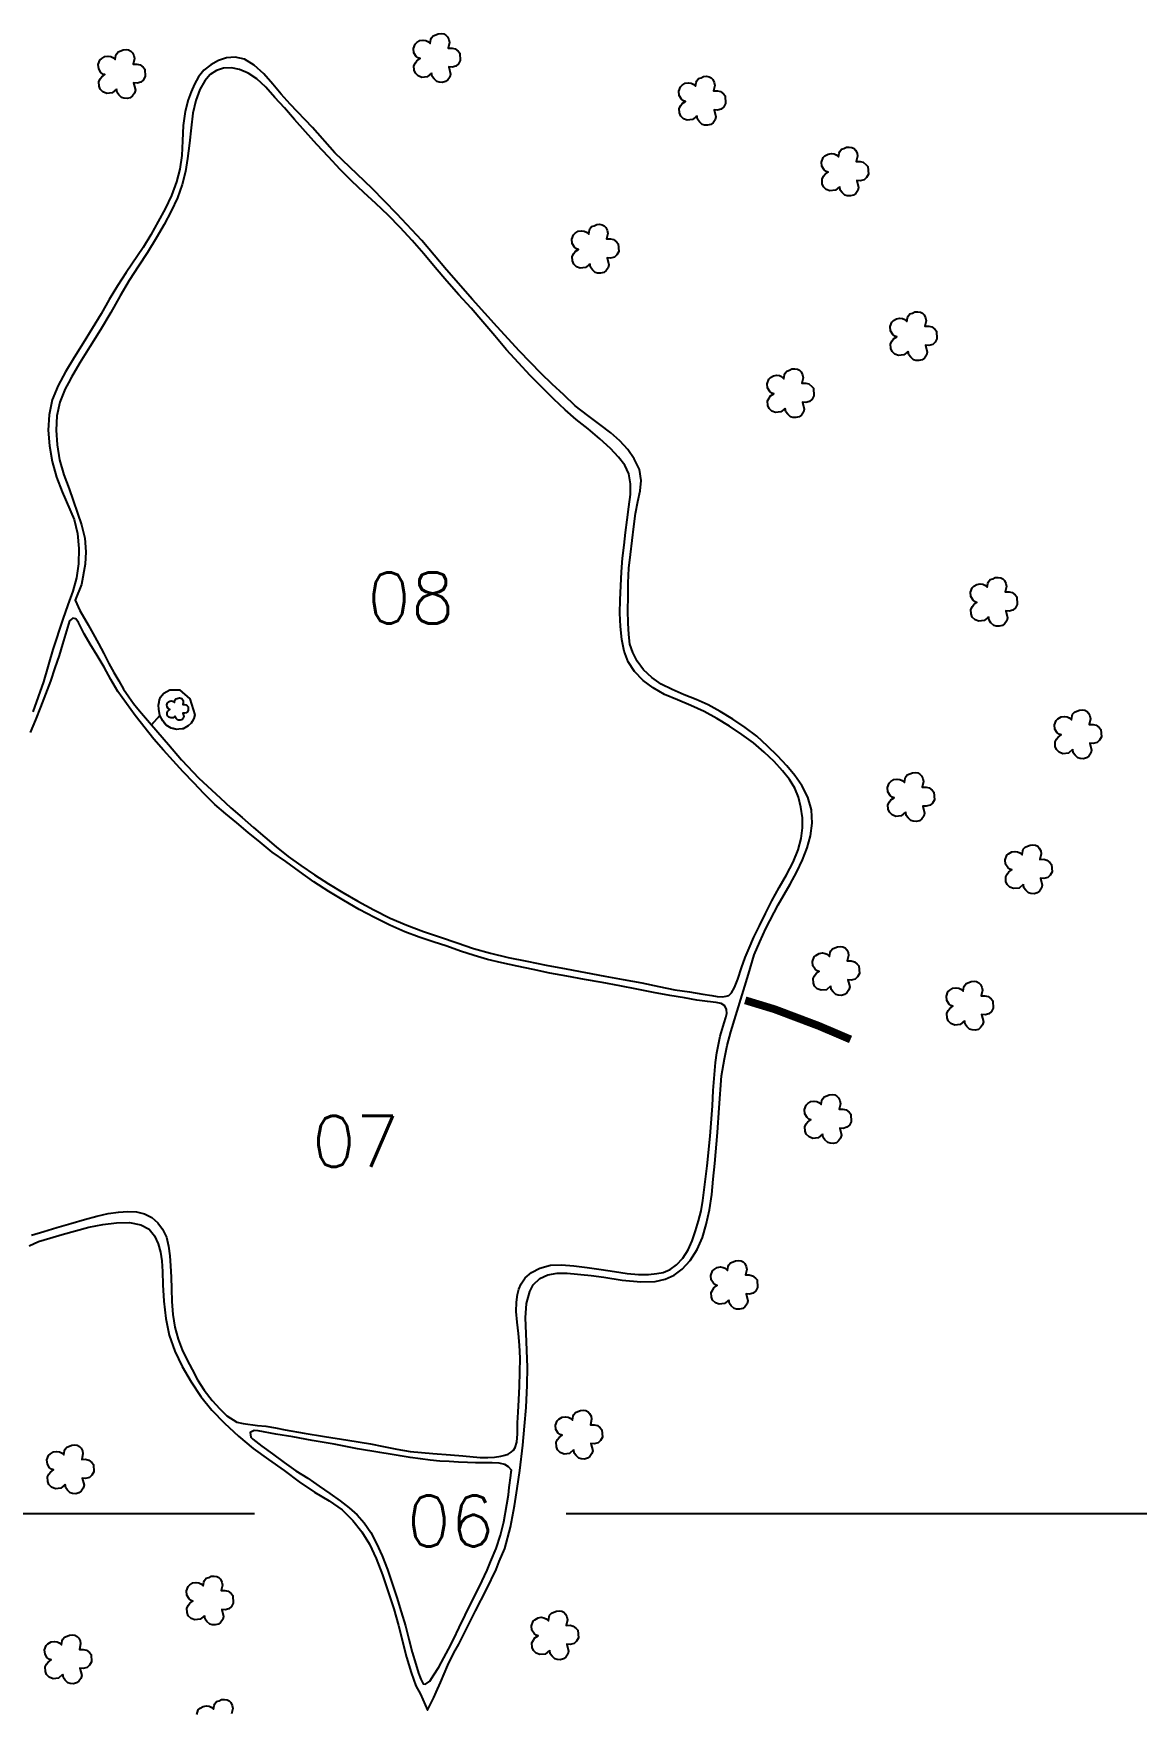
# Model space of a CAD drawing. Extents: x 726621 to 729771, y 7813734 to 7818189.
# Drawn here: x 728565 to 728988, y 7815525 to 7816166 of the extents above; entities that cross this region are included whole.
import ezdxf

# ---------------------------------------------------------------- set-up
doc = ezdxf.new("R2010")
doc.units = 0
doc.header["$MEASUREMENT"] = 0
doc.linetypes.add('CONTINUO', pattern=[0])
for name, color, linetype in [('01140001344', 1, 'Continuous'), ('01140001344006', 5, 'Continuous'), ('01140001344007', 5, 'Continuous'), ('01140001344008', 5, 'Continuous'), ('_SIMBOLO ARVORE', 118, 'Continuous'), ('ARVORES', 3, 'Continuous'), ('ESTRADA', 1, 'Continuous'), ('TEXTO_NUN_TAL', 7, 'Continuous')]:
    doc.layers.add(name, color=color, linetype=linetype)
doc.styles.add('Simplex', font='simplex.shx')

msp = doc.modelspace()

# ---------------------------------------------------------------- linework, layer by layer
at = {"color": 8}
for p, q in [((728406.54, 7815600), (728649.92, 7815600)), ((728769.32, 7815600), (729621.21, 7815600))]:
    msp.add_line(p, q, dxfattribs=at)
at = {"layer": '01140001344'}
msp.add_lwpolyline([(728563.73, 7815702.53), (728567.32, 7815704.12), (728571.63, 7815705.41), (728576.38, 7815706.78), (728581.41, 7815708.21), (728586.57, 7815709.62), (728591.84, 7815710.69), (728597.17, 7815711.33), (728602.12, 7815711.37), (728606.42, 7815710.58), (728609.58, 7815708.8), (728611.65, 7815706.34), (728613.1, 7815703.23), (728613.97, 7815700.1), (728614.53, 7815696.72), (728614.69, 7815692.66), (728614.86, 7815687.5), (728615.27, 7815681.3), (728616, 7815674.65), (728617.29, 7815668.28), (728617.29, 7815668.28), (728619.45, 7815662.23), (728622.29, 7815656.26), (728625.7, 7815650.47), (728629.42, 7815644.85), (728633.65, 7815639.63), (728638.45, 7815634.6), (728643.8, 7815629.63), (728649.47, 7815624.95), (728655.36, 7815620.67), (728661.29, 7815616.47), (728667.09, 7815612.21), (728672.89, 7815608.25), (728678.58, 7815604.92), (728683.59, 7815601.38), (728687.64, 7815597.36), (728691.07, 7815593.06), (728694.03, 7815588.24), (728696.59, 7815582.81), (728698.99, 7815576.56), (728701.16, 7815570.05), (728703.28, 7815563.6), (728705.07, 7815557.17), (728708.16, 7815545), (728710, 7815539.23), (728711.68, 7815534.12), (728713.49, 7815530.95), (728716.24, 7815524.78), (728718.63, 7815529.56), (728719.48, 7815531.62), (728721.23, 7815535.37), (728723.99, 7815541.95), (728726.32, 7815546.7), (728728.25, 7815550.01), (728734.53, 7815562.73), (728738.84, 7815571), (728742.54, 7815578.63), (728743.59, 7815581.73), (728745.83, 7815586.63), (728747.97, 7815594.87), (728749.53, 7815602.92), (728750.51, 7815609.6), (728751.51, 7815616.44), (728752.74, 7815626.19), (728753.4, 7815633.45), (728753.98, 7815640.65), (728754.42, 7815649.19), (728754.54, 7815656.01), (728753.97, 7815668.93), (728753.74, 7815674.97), (728754.1, 7815680.42), (728755.33, 7815685.02), (728756.63, 7815687.55), (728759.22, 7815689.95), (728762.25, 7815691.32), (728765.86, 7815691.99), (728769.74, 7815692.07), (728778.89, 7815691.19), (728783.77, 7815690.51), (728790.73, 7815689.31), (728797.9, 7815688.75), (728803.37, 7815688.82), (728807.21, 7815689.68), (728810.66, 7815691.23), (728813.67, 7815693.59), (728816.71, 7815696.85), (728819.5, 7815701.07), (728821.52, 7815705.63), (728822.93, 7815710.7), (728824.19, 7815716.24), (728825.05, 7815722.09), (728825.62, 7815727.99), (728826.18, 7815734.04), (728827.24, 7815745.88), (728827.81, 7815755.26), (728828.77, 7815767.57), (728829.96, 7815774.05), (728830.96, 7815779.1), (728832.37, 7815784.38), (728839.13, 7815806.42), (728841.33, 7815813.91), (728843.44, 7815818.86), (728845.8, 7815823.9), (728850.44, 7815832.94), (728855.01, 7815840.87), (728857.55, 7815845.58), (728859.75, 7815850.21), (728861.6, 7815854.76), (728862.9, 7815859.39), (728863.52, 7815864.29), (728863.26, 7815869.35), (728861.8, 7815874.26), (728859.51, 7815878.61), (728856.87, 7815882.52), (728853.74, 7815886.24), (728850.19, 7815890.02), (728846.34, 7815893.75), (728842.25, 7815897.51), (728837.85, 7815900.91), (728833.1, 7815903.99), (728828.28, 7815906.94), (728823.7, 7815909.57), (728819.13, 7815911.61), (728814.51, 7815913.39), (728809.91, 7815915.37), (728805.66, 7815917.48), (728802.04, 7815919.99), (728798.95, 7815922.97), (728796.53, 7815926.29), (728794.76, 7815929.55), (728793.73, 7815932.74), (728793.24, 7815936.4), (728793, 7815940.75), (728792.94, 7815945.7), (728793.03, 7815951.03), (728792.97, 7815956.2), (728793.27, 7815961.78), (728793.95, 7815967.09), (728794.62, 7815972.45), (728795.18, 7815977.81), (728795.86, 7815982.79), (728796.67, 7815987.35), (728797.57, 7815991.39), (728798.02, 7815995.36), (728797.31, 7815999.59), (728795.37, 7816003.68), (728792.85, 7816007.21), (728789.9, 7816010.52), (728786.36, 7816013.67), (728782.21, 7816016.83), (728777.57, 7816020.29), (728772.8, 7816024.03), (728768.34, 7816028.16), (728763.93, 7816032.3), (728759.69, 7816036.39), (728751.39, 7816044.92), (728742.91, 7816054.25), (728733.43, 7816064.69), (728723.53, 7816076.02), (728713.99, 7816087.19), (728704.47, 7816097.46), (728695.03, 7816107.18), (728680.77, 7816120.76), (728672.19, 7816130.52), (728663.57, 7816139.39), (728660.18, 7816143.25), (728656.99, 7816147.09), (728653.51, 7816151), (728649.84, 7816154.32), (728646.2, 7816156.62), (728642.58, 7816157.46), (728639.24, 7816157.21), (728636.18, 7816156.09), (728633.23, 7816154.44), (728630.61, 7816152.42), (728628.51, 7816149.92), (728627, 7816147.09), (728625.75, 7816144.2), (728624.6, 7816141.07), (728623.44, 7816136.64), (728622.69, 7816131.27), (728622.45, 7816125.43), (728622.2, 7816119.72), (728621.34, 7816114.57), (728620.09, 7816109.64), (728618.25, 7816104.45), (728615.79, 7816099.37), (728613.02, 7816094.46), (728610.25, 7816089.42), (728607.33, 7816084.58), (728600.85, 7816074.95), (728597.53, 7816069.91), (728594.33, 7816064.62), (728591.21, 7816059.13), (728587.78, 7816053.6), (728584.32, 7816047.98), (728580.91, 7816042.44), (728577.66, 7816037.04), (728574.77, 7816031.69), (728572.56, 7816026.21), (728571.37, 7816020.52), (728571.02, 7816014.61), (728571.46, 7816008.64), (728572.49, 7816002.65), (728574.19, 7815996.68), (728576.31, 7815991.04), (728580.92, 7815980.47), (728582.21, 7815975.09), (728582.75, 7815969.37), (728582.58, 7815963.56), (728581.78, 7815958.1), (728580.35, 7815953.07), (728578.54, 7815947.85), (728576.61, 7815942.37), (728572.77, 7815930.69), (728569.2, 7815918.36), (728565.09, 7815906.91)], dxfattribs=at)
at = {"layer": '01140001344006'}
msp.add_lwpolyline([(728733.02, 7815566.06), (728736.07, 7815572.04), (728739.03, 7815578.31), (728740.38, 7815581.48), (728742.43, 7815586.64), (728744.15, 7815591.77), (728745.47, 7815596.83), (728746.58, 7815603.51), (728747.2, 7815607.2), (728747.42, 7815609.97), (728748.15, 7815614.63), (728748.28, 7815615.97), (728748.34, 7815616.63), (728747.21, 7815617.92), (728745.86, 7815618.8), (728743.7, 7815619.36), (728740.91, 7815619.37), (728737.79, 7815619.37), (728734.54, 7815619.47), (728731.49, 7815619.59), (728728.11, 7815619.72), (728724.49, 7815619.92), (728720.93, 7815620.11), (728717.28, 7815620.46), (728713.48, 7815620.93), (728709.62, 7815621.52), (728705.72, 7815622.16), (728701.9, 7815622.8), (728697.92, 7815623.39), (728689.34, 7815624.83), (728680.46, 7815626.51), (728672.03, 7815627.99), (728664.59, 7815629.32), (728658.08, 7815630.42), (728651.38, 7815631.71), (728649.87, 7815631.8), (728648.34, 7815631.03), (728648.53, 7815629.28), (728649.39, 7815628.54), (728652.74, 7815625.86), (728656.92, 7815622.84), (728661.35, 7815619.56), (728665.83, 7815616.38), (728670.34, 7815613.5), (728674.69, 7815610.48), (728678.86, 7815607.65), (728682.78, 7815604.93), (728686.22, 7815602.23), (728689.23, 7815599.53), (728691.99, 7815596.49), (728694.49, 7815592.83), (728696.73, 7815588.52), (728698.87, 7815583.78), (728700.85, 7815578.62), (728702.71, 7815573.22), (728704.44, 7815567.83), (728706.13, 7815562.44), (728707.75, 7815557.05), (728709.05, 7815551.95), (728710.38, 7815546.96), (728711.73, 7815542.39), (728712.79, 7815538.9), (728713.61, 7815536.58), (728714.5, 7815534.87), (728715.43, 7815534.67), (728717.05, 7815535.9), (728718.65, 7815538.24), (728720.5, 7815541.24), (728722.51, 7815544.76), (728724.24, 7815548.11), (728726.16, 7815551.87), (728728.32, 7815556.41), (728730.62, 7815561.13)], close=True, dxfattribs=at)
at = {"layer": '01140001344007'}
msp.add_lwpolyline([(728564.55, 7815706.62), (728569.31, 7815707.96), (728574.33, 7815709.48), (728579.61, 7815711.07), (728584.86, 7815712.56), (728589.59, 7815713.83), (728593.95, 7815714.81), (728597.91, 7815715.42), (728601.52, 7815715.65), (728604.77, 7815715.47), (728607.79, 7815714.77), (728610.63, 7815713.34), (728612.94, 7815711.31), (728614.79, 7815708.84), (728616.22, 7815705.77), (728617.04, 7815702.32), (728617.5, 7815698.68), (728617.82, 7815694.77), (728618.01, 7815690.52), (728618.18, 7815685.96), (728618.35, 7815681.14), (728618.71, 7815676.21), (728619.51, 7815671.34), (728620.78, 7815666.73), (728622.29, 7815662.63), (728624.07, 7815658.93), (728626.05, 7815655.15), (728628.2, 7815651.23), (728630.68, 7815647.28), (728633.7, 7815643.32), (728636.72, 7815640.05), (728639.37, 7815637.39), (728643.19, 7815634.97), (728645.61, 7815634.46), (728651.15, 7815633.75), (728654.33, 7815633.43), (728658.03, 7815632.85), (728661.76, 7815632.06), (728668.94, 7815630.83), (728676.82, 7815629.45), (728685.67, 7815628.06), (728694.35, 7815626.74), (728699.39, 7815625.71), (728704.44, 7815624.62), (728709.62, 7815623.83), (728718.2, 7815623), (728725, 7815622.44), (728729.69, 7815622.08), (728736.4, 7815621.49), (728739.24, 7815621.41), (728741.89, 7815621.64), (728744.33, 7815621.94), (728745.84, 7815622.4), (728747.14, 7815622.76), (728748.23, 7815623.47), (728749.08, 7815624.32), (728749.77, 7815625.24), (728750.37, 7815627.31), (728750.67, 7815630.52), (728750.71, 7815634.71), (728750.88, 7815638.86), (728751.19, 7815643.57), (728751.46, 7815648.77), (728751.65, 7815659.53), (728751.41, 7815664.4), (728751.05, 7815668.93), (728750.52, 7815673.26), (728750.09, 7815677.38), (728750.22, 7815680.94), (728750.67, 7815683.88), (728751.23, 7815685.87), (728752.12, 7815687.94), (728753.62, 7815690.17), (728755.96, 7815692.25), (728759.22, 7815693.95), (728763.34, 7815695.05), (728767.54, 7815695.2), (728772.26, 7815694.77), (728777.38, 7815694.14), (728782.7, 7815693.41), (728787.86, 7815692.62), (728792.68, 7815691.95), (728797, 7815691.53), (728800.77, 7815691.46), (728804.07, 7815691.86), (728806.39, 7815692.27), (728809.07, 7815693.48), (728811.56, 7815695.21), (728813.92, 7815697.79), (728815.98, 7815700.94), (728817.53, 7815704.44), (728818.8, 7815708.19), (728820.01, 7815711.99), (728820.96, 7815715.82), (728821.56, 7815719.88), (728822.09, 7815723.86), (728823.24, 7815733.13), (728824.38, 7815744.4), (728825.26, 7815756.07), (728825.54, 7815761.92), (728826.45, 7815772.62), (728827.02, 7815776.31), (728828.26, 7815782.77), (728829.74, 7815787.83), (728830.43, 7815789.87), (728830.83, 7815791.37), (728830.67, 7815792.9), (728830.1, 7815794.33), (728828.65, 7815795.17), (728826.67, 7815795.64), (728823.43, 7815795.95), (728819.26, 7815796.54), (728814.65, 7815797.35), (728808.95, 7815798.32), (728802.73, 7815799.5), (728796.33, 7815800.74), (728789.81, 7815802), (728783.1, 7815803.28), (728776.28, 7815804.46), (728769.55, 7815805.68), (728763.02, 7815806.89), (728756.67, 7815808.24), (728750.5, 7815809.57), (728744.66, 7815810.75), (728739.23, 7815812.07), (728734.04, 7815813.64), (728728.82, 7815815.3), (728723.63, 7815817.15), (728718.35, 7815818.79), (728713.03, 7815820.59), (728707.5, 7815822.69), (728701.75, 7815825.27), (728695.92, 7815828.13), (728690, 7815831.22), (728684.16, 7815834.62), (728678.39, 7815838.15), (728672.67, 7815841.84), (728667.18, 7815845.74), (728661.9, 7815849.62), (728656.79, 7815853.2), (728652.12, 7815856.93), (728647.6, 7815860.68), (728643.21, 7815864.31), (728638.95, 7815867.86), (728634.74, 7815871.44), (728630.74, 7815875.43), (728626.71, 7815879.62), (728622.7, 7815883.92), (728618.84, 7815888.09), (728615.11, 7815892.22), (728611.45, 7815896.39), (728604.33, 7815905.43), (728600.92, 7815910.07), (728597.58, 7815914.61), (728595, 7815919.28), (728592.42, 7815923.93), (728589.76, 7815928.46), (728587.02, 7815932.79), (728584.73, 7815936.75), (728582.59, 7815941.04), (728581.58, 7815942.46), (728580.45, 7815942.72), (728579.13, 7815941.67), (728576.45, 7815932.74), (728575.12, 7815928.39), (728573.56, 7815923.67), (728571.85, 7815918.65), (728570, 7815913.58), (728568.03, 7815908.66), (728566.07, 7815903.77), (728564.04, 7815898.93)], dxfattribs=at)
at = {"layer": '01140001344008'}
msp.add_lwpolyline([(728845.16, 7815891.39), (728841.04, 7815894.93), (728836.55, 7815898.22), (728831.82, 7815901.33), (728827.01, 7815904.27), (728822.1, 7815906.95), (728817.07, 7815909.3), (728811.95, 7815911.47), (728806.92, 7815913.52), (728802.54, 7815916), (728798.73, 7815918.83), (728795.48, 7815922.24), (728793.06, 7815926.02), (728791.52, 7815930.07), (728790.61, 7815934.56), (728790.08, 7815939.46), (728789.89, 7815944.6), (728789.94, 7815949.78), (728790.17, 7815955.06), (728790.45, 7815960.44), (728790.9, 7815965.68), (728791.45, 7815970.67), (728792.05, 7815975.45), (728792.66, 7815980.34), (728793.31, 7815985.31), (728793.88, 7815990.03), (728793.95, 7815994.18), (728793.26, 7815997.93), (728791.71, 7816001.23), (728789.39, 7816004.38), (728786.24, 7816007.59), (728782.22, 7816011.33), (728777.69, 7816015.15), (728773.18, 7816018.79), (728768.93, 7816022.49), (728764.62, 7816026.5), (728760.06, 7816030.93), (728755.53, 7816035.63), (728751.04, 7816040.44), (728746.5, 7816045.46), (728741.92, 7816050.7), (728737.38, 7816056.09), (728732.87, 7816061.38), (728728.21, 7816066.46), (728723.63, 7816071.74), (728719.14, 7816076.96), (728714.75, 7816082.18), (728710.32, 7816087.31), (728705.78, 7816092.23), (728701.12, 7816096.92), (728696.48, 7816101.46), (728691.78, 7816105.67), (728687.24, 7816109.98), (728682.74, 7816114.48), (728678.28, 7816119.22), (728673.82, 7816124.03), (728669.48, 7816128.84), (728665.31, 7816133.55), (728661.39, 7816137.97), (728657.75, 7816141.99), (728654.31, 7816145.9), (728650.86, 7816149.17), (728647.6, 7816151.29), (728644.27, 7816152.69), (728641.11, 7816153.28), (728638.12, 7816153.17), (728635.45, 7816152.35), (728633.03, 7816150.8), (728630.93, 7816148.36), (728629.01, 7816144.98), (728627.44, 7816140.86), (728626.35, 7816136), (728625.68, 7816130.42), (728625.09, 7816124.46), (728624.34, 7816118.68), (728623.5, 7816113.7), (728622.29, 7816108.64), (728620.49, 7816103.59), (728618.02, 7816098.52), (728615.33, 7816093.33), (728612.36, 7816088.09), (728608.98, 7816082.68), (728605.51, 7816077.39), (728601.96, 7816071.93), (728598.57, 7816066.04), (728594.9, 7816059.69), (728590.94, 7816053.09), (728586.92, 7816046.57), (728583.15, 7816040.49), (728579.85, 7816034.91), (728578.69, 7816032.76), (728577.43, 7816030.44), (728575.39, 7816025.36), (728574.29, 7816020.13), (728573.97, 7816014.63), (728574.38, 7816009), (728575.36, 7816003.31), (728576.98, 7815997.6), (728579.04, 7815992.15), (728583.76, 7815978.48), (728585.05, 7815973.26), (728585.43, 7815968.11), (728585.13, 7815963.34), (728583.67, 7815955.54), (728581.35, 7815949.59), (728583.13, 7815945.58), (728586.26, 7815940.13), (728588.25, 7815936.69), (728590.21, 7815933.02), (728592.24, 7815929.16), (728594.19, 7815925.4), (728596.15, 7815921.93), (728598.01, 7815918.74), (728599.87, 7815915.59), (728601.83, 7815912.62), (728603.7, 7815910.09), (728605.29, 7815908.06), (728606.75, 7815906.34), (728610.54, 7815901.9), (728613.75, 7815905.49), (728613.33, 7815907.93), (728613.25, 7815909.35), (728613.56, 7815911.47), (728613.98, 7815912.48), (728615.19, 7815914.01), (728617.58, 7815915.23), (728621.28, 7815915.27), (728625.19, 7815911.85), (728627.08, 7815905.71), (728626.72, 7815904.31), (728625.78, 7815902.55), (728624.54, 7815901.46), (728622.7, 7815900.41), (728621, 7815900.28), (728620.09, 7815900.15), (728618.07, 7815900.64), (728616.09, 7815901.73), (728614.85, 7815903.47), (728613.77, 7815905.45), (728610.57, 7815901.87), (728616.99, 7815894.33), (728622.06, 7815888.52), (728628.67, 7815881.5), (728636.87, 7815873.97), (728640.95, 7815870.17), (728645.19, 7815866.36), (728649.57, 7815862.61), (728653.92, 7815858.92), (728658.25, 7815855.14), (728662.83, 7815851.54), (728667.74, 7815848.07), (728672.92, 7815844.53), (728678.29, 7815841.09), (728683.73, 7815837.75), (728689.48, 7815834.35), (728695.63, 7815831.02), (728701.87, 7815827.9), (728708.27, 7815825.19), (728714.65, 7815822.74), (728721.16, 7815820.66), (728727.5, 7815818.47), (728733.78, 7815816.34), (728740.3, 7815814.44), (728747.07, 7815812.88), (728754.19, 7815811.46), (728761.7, 7815809.95), (728769.27, 7815808.45), (728776.72, 7815807.15), (728784.04, 7815805.7), (728791.18, 7815804.38), (728798.22, 7815803.2), (728804.77, 7815801.73), (728810.93, 7815800.5), (728816.55, 7815799.66), (728821.61, 7815798.86), (728825.04, 7815798.28), (728827.13, 7815797.91), (728828.97, 7815797.72), (728830.49, 7815797.99), (728831.6, 7815798.35), (728832.56, 7815799.31), (728833.72, 7815801.34), (728835, 7815804.6), (728836.37, 7815808.89), (728837.85, 7815812.82), (728839.34, 7815816.44), (728841.21, 7815820.59), (728843.34, 7815824.98), (728845.59, 7815829.61), (728848.1, 7815834.58), (728850.88, 7815839.6), (728853.71, 7815844.5), (728856.16, 7815849.34), (728858.13, 7815854.05), (728859.29, 7815858.36), (728859.84, 7815862.41), (728859.75, 7815866.35), (728859.2, 7815870.39), (728858.24, 7815874.2), (728856.85, 7815877.61), (728854.81, 7815880.97), (728852.12, 7815884.29), (728848.92, 7815887.85)], close=True, dxfattribs=at)
at = {"layer": '_SIMBOLO ARVORE', "linetype": 'CONTINUO'}
for points in [[(728717.73, 7816151.27, 0), (728716.11, 7816149.91, 0), (728714.05, 7816149.67, 0), (728712.59, 7816150.24, 0), (728711.55, 7816151.26, 0), (728711.12, 7816152.43, 0), (728711, 7816154.16, 0), (728711.57, 7816155.25, 0), (728712.16, 7816156.05, 0), (728713.34, 7816156.86, 0), (728712.59, 7816157.1, 0), (728711.84, 7816157.71, 0), (728710.97, 7816159.09, 0), (728710.81, 7816160.73, 0), (728711.44, 7816162.43, 0), (728712.11, 7816163.04, 0), (728713.31, 7816163.78, 0), (728714.58, 7816163.95, 0), (728715.59, 7816163.81, 0), (728716.39, 7816163.44, 0), (728717.27, 7816162.65, 0), (728717.54, 7816164.15, 0), (728717.76, 7816164.75, 0), (728718.41, 7816165.58, 0), (728719.39, 7816165.94, 0), (728720.34, 7816166.36, 0), (728721.42, 7816166.46, 0), (728722.43, 7816166.31, 0), (728723.25, 7816165.88, 0), (728723.87, 7816165.22, 0), (728724.4, 7816164.16, 0), (728724.61, 7816162.98, 0), (728724.12, 7816160.89, 0), (728725.59, 7816160.91, 0), (728726.81, 7816160.62, 0), (728727.95, 7816159.71, 0), (728728.59, 7816158.98, 0), (728728.76, 7816156.1, 0), (728728.05, 7816154.8, 0), (728727.11, 7816153.94, 0), (728725.63, 7816153.55, 0), (728724.33, 7816153.66, 0), (728725.03, 7816150.97, 0), (728724.71, 7816149.82, 0), (728723.93, 7816148.72, 0), (728723.07, 7816148.04, 0), (728721.85, 7816147.74, 0), (728720.65, 7816147.81, 0), (728719.74, 7816148.07, 0), (728718.7, 7816149.09, 0), (728717.99, 7816150.01, 0), (728717.78, 7816151.4, 0)], [(728597.08, 7816145.13, 0), (728595.46, 7816143.77, 0), (728593.4, 7816143.54, 0), (728591.94, 7816144.1, 0), (728590.9, 7816145.13, 0), (728590.47, 7816146.3, 0), (728590.36, 7816148.02, 0), (728590.92, 7816149.11, 0), (728591.51, 7816149.92, 0), (728592.69, 7816150.72, 0), (728591.94, 7816150.96, 0), (728591.19, 7816151.58, 0), (728590.32, 7816152.95, 0), (728590.16, 7816154.59, 0), (728590.79, 7816156.3, 0), (728591.46, 7816156.91, 0), (728592.66, 7816157.65, 0), (728593.93, 7816157.81, 0), (728594.94, 7816157.67, 0), (728595.74, 7816157.3, 0), (728596.62, 7816156.52, 0), (728596.89, 7816158.01, 0), (728597.11, 7816158.61, 0), (728597.77, 7816159.44, 0), (728598.74, 7816159.8, 0), (728599.7, 7816160.22, 0), (728600.77, 7816160.32, 0), (728601.78, 7816160.18, 0), (728602.6, 7816159.74, 0), (728603.22, 7816159.08, 0), (728603.75, 7816158.02, 0), (728603.96, 7816156.85, 0), (728603.47, 7816154.75, 0), (728604.94, 7816154.77, 0), (728606.16, 7816154.48, 0), (728607.3, 7816153.57, 0), (728607.94, 7816152.85, 0), (728608.11, 7816149.96, 0), (728607.4, 7816148.67, 0), (728606.46, 7816147.81, 0), (728604.98, 7816147.41, 0), (728603.69, 7816147.53, 0), (728604.38, 7816144.83, 0), (728604.06, 7816143.68, 0), (728603.28, 7816142.58, 0), (728602.42, 7816141.9, 0), (728601.2, 7816141.6, 0), (728600, 7816141.67, 0), (728599.09, 7816141.93, 0), (728598.05, 7816142.95, 0), (728597.34, 7816143.87, 0), (728597.13, 7816145.27, 0)], [(728819.31, 7816134.89, 0), (728817.69, 7816133.53, 0), (728815.64, 7816133.29, 0), (728814.18, 7816133.86, 0), (728813.14, 7816134.88, 0), (728812.71, 7816136.05, 0), (728812.59, 7816137.78, 0), (728813.15, 7816138.87, 0), (728813.74, 7816139.68, 0), (728814.93, 7816140.48, 0), (728814.17, 7816140.72, 0), (728813.43, 7816141.33, 0), (728812.56, 7816142.71, 0), (728812.4, 7816144.35, 0), (728813.03, 7816146.05, 0), (728813.69, 7816146.66, 0), (728814.9, 7816147.4, 0), (728816.17, 7816147.57, 0), (728817.18, 7816147.43, 0), (728817.98, 7816147.06, 0), (728818.86, 7816146.27, 0), (728819.12, 7816147.77, 0), (728819.35, 7816148.37, 0), (728820, 7816149.2, 0), (728820.98, 7816149.56, 0), (728821.93, 7816149.98, 0), (728823, 7816150.08, 0), (728824.02, 7816149.93, 0), (728824.84, 7816149.5, 0), (728825.45, 7816148.84, 0), (728825.99, 7816147.78, 0), (728826.2, 7816146.6, 0), (728825.71, 7816144.51, 0), (728827.18, 7816144.53, 0), (728828.39, 7816144.24, 0), (728829.54, 7816143.33, 0), (728830.18, 7816142.6, 0), (728830.35, 7816139.72, 0), (728829.64, 7816138.43, 0), (728828.7, 7816137.56, 0), (728827.22, 7816137.17, 0), (728825.92, 7816137.28, 0), (728826.61, 7816134.59, 0), (728826.3, 7816133.44, 0), (728825.52, 7816132.34, 0), (728824.66, 7816131.66, 0), (728823.44, 7816131.36, 0), (728822.23, 7816131.43, 0), (728821.32, 7816131.69, 0), (728820.29, 7816132.71, 0), (728819.58, 7816133.63, 0), (728819.36, 7816135.03, 0)], [(728873.97, 7816107.82, 0), (728872.36, 7816106.47, 0), (728870.3, 7816106.23, 0), (728868.84, 7816106.8, 0), (728867.8, 7816107.82, 0), (728867.37, 7816108.99, 0), (728867.25, 7816110.72, 0), (728867.81, 7816111.81, 0), (728868.4, 7816112.61, 0), (728869.59, 7816113.42, 0), (728868.83, 7816113.66, 0), (728868.09, 7816114.27, 0), (728867.22, 7816115.65, 0), (728867.06, 7816117.28, 0), (728867.69, 7816118.99, 0), (728868.35, 7816119.6, 0), (728869.56, 7816120.34, 0), (728870.83, 7816120.51, 0), (728871.84, 7816120.36, 0), (728872.64, 7816119.99, 0), (728873.52, 7816119.21, 0), (728873.78, 7816120.71, 0), (728874.01, 7816121.31, 0), (728874.66, 7816122.14, 0), (728875.64, 7816122.49, 0), (728876.59, 7816122.92, 0), (728877.66, 7816123.02, 0), (728878.68, 7816122.87, 0), (728879.5, 7816122.44, 0), (728880.11, 7816121.77, 0), (728880.65, 7816120.72, 0), (728880.86, 7816119.54, 0), (728880.37, 7816117.44, 0), (728881.84, 7816117.47, 0), (728883.06, 7816117.17, 0), (728884.2, 7816116.27, 0), (728884.84, 7816115.54, 0), (728885.01, 7816112.65, 0), (728884.3, 7816111.36, 0), (728883.36, 7816110.5, 0), (728881.88, 7816110.11, 0), (728880.58, 7816110.22, 0), (728881.28, 7816107.52, 0), (728880.96, 7816106.38, 0), (728880.18, 7816105.28, 0), (728879.32, 7816104.6, 0), (728878.1, 7816104.3, 0), (728876.89, 7816104.37, 0), (728875.99, 7816104.63, 0), (728874.95, 7816105.65, 0), (728874.24, 7816106.57, 0), (728874.02, 7816107.96, 0)], [(728778.36, 7816078.25, 0), (728776.74, 7816076.9, 0), (728774.69, 7816076.66, 0), (728773.23, 7816077.23, 0), (728772.19, 7816078.25, 0), (728771.76, 7816079.42, 0), (728771.64, 7816081.15, 0), (728772.2, 7816082.24, 0), (728772.79, 7816083.04, 0), (728773.98, 7816083.85, 0), (728773.22, 7816084.09, 0), (728772.48, 7816084.7, 0), (728771.61, 7816086.08, 0), (728771.45, 7816087.71, 0), (728772.08, 7816089.42, 0), (728772.74, 7816090.03, 0), (728773.95, 7816090.77, 0), (728775.22, 7816090.94, 0), (728776.23, 7816090.79, 0), (728777.03, 7816090.42, 0), (728777.91, 7816089.64, 0), (728778.17, 7816091.14, 0), (728778.4, 7816091.74, 0), (728779.05, 7816092.57, 0), (728780.03, 7816092.92, 0), (728780.98, 7816093.35, 0), (728782.05, 7816093.45, 0), (728783.07, 7816093.3, 0), (728783.89, 7816092.87, 0), (728784.5, 7816092.2, 0), (728785.04, 7816091.15, 0), (728785.25, 7816089.97, 0), (728784.76, 7816087.87, 0), (728786.23, 7816087.9, 0), (728787.44, 7816087.6, 0), (728788.59, 7816086.7, 0), (728789.22, 7816085.97, 0), (728789.4, 7816083.08, 0), (728788.69, 7816081.79, 0), (728787.75, 7816080.93, 0), (728786.27, 7816080.54, 0), (728784.97, 7816080.65, 0), (728785.66, 7816077.95, 0), (728785.35, 7816076.81, 0), (728784.57, 7816075.71, 0), (728783.71, 7816075.02, 0), (728782.49, 7816074.73, 0), (728781.28, 7816074.8, 0), (728780.37, 7816075.06, 0), (728779.34, 7816076.08, 0), (728778.63, 7816077, 0), (728778.41, 7816078.39, 0)], [(728900.23, 7816044.81, 0), (728898.61, 7816043.45, 0), (728896.56, 7816043.21, 0), (728895.09, 7816043.78, 0), (728894.05, 7816044.8, 0), (728893.62, 7816045.97, 0), (728893.51, 7816047.7, 0), (728894.07, 7816048.79, 0), (728894.66, 7816049.6, 0), (728895.84, 7816050.4, 0), (728895.09, 7816050.64, 0), (728894.35, 7816051.25, 0), (728893.47, 7816052.63, 0), (728893.32, 7816054.27, 0), (728893.95, 7816055.98, 0), (728894.61, 7816056.59, 0), (728895.82, 7816057.32, 0), (728897.08, 7816057.49, 0), (728898.1, 7816057.35, 0), (728898.9, 7816056.98, 0), (728899.78, 7816056.19, 0), (728900.04, 7816057.69, 0), (728900.26, 7816058.29, 0), (728900.92, 7816059.12, 0), (728901.9, 7816059.48, 0), (728902.85, 7816059.9, 0), (728903.92, 7816060, 0), (728904.93, 7816059.86, 0), (728905.76, 7816059.42, 0), (728906.37, 7816058.76, 0), (728906.9, 7816057.7, 0), (728907.11, 7816056.53, 0), (728906.63, 7816054.43, 0), (728908.1, 7816054.45, 0), (728909.31, 7816054.16, 0), (728910.46, 7816053.25, 0), (728911.09, 7816052.53, 0), (728911.26, 7816049.64, 0), (728910.56, 7816048.35, 0), (728909.62, 7816047.49, 0), (728908.14, 7816047.09, 0), (728906.84, 7816047.21, 0), (728907.53, 7816044.51, 0), (728907.21, 7816043.36, 0), (728906.43, 7816042.26, 0), (728905.58, 7816041.58, 0), (728904.36, 7816041.28, 0), (728903.15, 7816041.35, 0), (728902.24, 7816041.61, 0), (728901.2, 7816042.63, 0), (728900.5, 7816043.55, 0), (728900.28, 7816044.95, 0)], [(728853.13, 7816022.98, 0), (728851.52, 7816021.62, 0), (728849.46, 7816021.38, 0), (728848, 7816021.95, 0), (728846.96, 7816022.97, 0), (728846.53, 7816024.14, 0), (728846.41, 7816025.87, 0), (728846.97, 7816026.96, 0), (728847.56, 7816027.77, 0), (728848.75, 7816028.57, 0), (728847.99, 7816028.81, 0), (728847.25, 7816029.42, 0), (728846.38, 7816030.8, 0), (728846.22, 7816032.44, 0), (728846.85, 7816034.14, 0), (728847.51, 7816034.76, 0), (728848.72, 7816035.49, 0), (728849.99, 7816035.66, 0), (728851, 7816035.52, 0), (728851.8, 7816035.15, 0), (728852.68, 7816034.36, 0), (728852.94, 7816035.86, 0), (728853.17, 7816036.46, 0), (728853.82, 7816037.29, 0), (728854.8, 7816037.65, 0), (728855.75, 7816038.07, 0), (728856.82, 7816038.17, 0), (728857.84, 7816038.03, 0), (728858.66, 7816037.59, 0), (728859.27, 7816036.93, 0), (728859.81, 7816035.87, 0), (728860.02, 7816034.7, 0), (728859.53, 7816032.6, 0), (728861, 7816032.62, 0), (728862.22, 7816032.33, 0), (728863.36, 7816031.42, 0), (728864, 7816030.7, 0), (728864.17, 7816027.81, 0), (728863.46, 7816026.52, 0), (728862.52, 7816025.66, 0), (728861.04, 7816025.26, 0), (728859.74, 7816025.37, 0), (728860.44, 7816022.68, 0), (728860.12, 7816021.53, 0), (728859.34, 7816020.43, 0), (728858.48, 7816019.75, 0), (728857.26, 7816019.45, 0), (728856.05, 7816019.52, 0), (728855.15, 7816019.78, 0), (728854.11, 7816020.8, 0), (728853.4, 7816021.72, 0), (728853.18, 7816023.12, 0)], [(728930.98, 7815943.14, 0), (728929.36, 7815941.78, 0), (728927.31, 7815941.54, 0), (728925.84, 7815942.11, 0), (728924.8, 7815943.13, 0), (728924.37, 7815944.3, 0), (728924.26, 7815946.03, 0), (728924.82, 7815947.12, 0), (728925.41, 7815947.93, 0), (728926.59, 7815948.73, 0), (728925.84, 7815948.97, 0), (728925.1, 7815949.58, 0), (728924.22, 7815950.96, 0), (728924.06, 7815952.6, 0), (728924.7, 7815954.3, 0), (728925.36, 7815954.91, 0), (728926.56, 7815955.65, 0), (728927.83, 7815955.82, 0), (728928.84, 7815955.68, 0), (728929.65, 7815955.31, 0), (728930.52, 7815954.52, 0), (728930.79, 7815956.02, 0), (728931.01, 7815956.62, 0), (728931.67, 7815957.45, 0), (728932.64, 7815957.81, 0), (728933.6, 7815958.23, 0), (728934.67, 7815958.33, 0), (728935.68, 7815958.18, 0), (728936.51, 7815957.75, 0), (728937.12, 7815957.09, 0), (728937.65, 7815956.03, 0), (728937.86, 7815954.85, 0), (728937.38, 7815952.76, 0), (728938.85, 7815952.78, 0), (728940.06, 7815952.49, 0), (728941.21, 7815951.58, 0), (728941.84, 7815950.85, 0), (728942.01, 7815947.97, 0), (728941.31, 7815946.67, 0), (728940.36, 7815945.81, 0), (728938.88, 7815945.42, 0), (728937.59, 7815945.53, 0), (728938.28, 7815942.84, 0), (728937.96, 7815941.69, 0), (728937.18, 7815940.59, 0), (728936.33, 7815939.91, 0), (728935.11, 7815939.61, 0), (728933.9, 7815939.68, 0), (728932.99, 7815939.94, 0), (728931.95, 7815940.96, 0), (728931.24, 7815941.88, 0), (728931.03, 7815943.28, 0)], [(728619.56, 7815905.24, 0), (728618.82, 7815904.62, 0), (728617.88, 7815904.51, 0), (728617.21, 7815904.77, 0), (728616.73, 7815905.24, 0), (728616.54, 7815905.77, 0), (728616.48, 7815906.57, 0), (728616.74, 7815907.06, 0), (728617.01, 7815907.43, 0), (728617.55, 7815907.8, 0), (728617.21, 7815907.91, 0), (728616.87, 7815908.19, 0), (728616.47, 7815908.82, 0), (728616.4, 7815909.57, 0), (728616.68, 7815910.35, 0), (728616.99, 7815910.63, 0), (728617.54, 7815910.97, 0), (728618.12, 7815911.04, 0), (728618.58, 7815910.98, 0), (728618.95, 7815910.81, 0), (728619.35, 7815910.45, 0), (728619.47, 7815911.14, 0), (728619.57, 7815911.41, 0), (728619.87, 7815911.79, 0), (728620.32, 7815911.95, 0), (728620.76, 7815912.15, 0), (728621.25, 7815912.19, 0), (728621.71, 7815912.12, 0), (728622.09, 7815911.93, 0), (728622.37, 7815911.62, 0), (728622.61, 7815911.14, 0), (728622.71, 7815910.6, 0), (728622.49, 7815909.64, 0), (728623.16, 7815909.65, 0), (728623.71, 7815909.52, 0), (728624.24, 7815909.1, 0), (728624.53, 7815908.77, 0), (728624.61, 7815907.45, 0), (728624.28, 7815906.86, 0), (728623.85, 7815906.47, 0), (728623.18, 7815906.29, 0), (728622.58, 7815906.34, 0), (728622.9, 7815905.1, 0), (728622.75, 7815904.58, 0), (728622.4, 7815904.08, 0), (728622, 7815903.77, 0), (728621.45, 7815903.63, 0), (728620.89, 7815903.66, 0), (728620.48, 7815903.78, 0), (728620, 7815904.25, 0), (728619.68, 7815904.67, 0), (728619.58, 7815905.31, 0)], [(728963.18, 7815892.43, 0), (728961.56, 7815891.07, 0), (728959.51, 7815890.84, 0), (728958.04, 7815891.41, 0), (728957, 7815892.43, 0), (728956.57, 7815893.6, 0), (728956.46, 7815895.32, 0), (728957.02, 7815896.41, 0), (728957.61, 7815897.22, 0), (728958.79, 7815898.02, 0), (728958.04, 7815898.26, 0), (728957.3, 7815898.88, 0), (728956.42, 7815900.25, 0), (728956.27, 7815901.89, 0), (728956.9, 7815903.6, 0), (728957.56, 7815904.21, 0), (728958.77, 7815904.95, 0), (728960.03, 7815905.12, 0), (728961.05, 7815904.97, 0), (728961.85, 7815904.6, 0), (728962.72, 7815903.82, 0), (728962.99, 7815905.31, 0), (728963.21, 7815905.91, 0), (728963.87, 7815906.74, 0), (728964.84, 7815907.1, 0), (728965.8, 7815907.52, 0), (728966.87, 7815907.62, 0), (728967.88, 7815907.48, 0), (728968.71, 7815907.04, 0), (728969.32, 7815906.38, 0), (728969.85, 7815905.32, 0), (728970.06, 7815904.15, 0), (728969.58, 7815902.05, 0), (728971.05, 7815902.07, 0), (728972.26, 7815901.78, 0), (728973.41, 7815900.87, 0), (728974.04, 7815900.15, 0), (728974.21, 7815897.26, 0), (728973.51, 7815895.97, 0), (728972.57, 7815895.11, 0), (728971.09, 7815894.71, 0), (728969.79, 7815894.83, 0), (728970.48, 7815892.13, 0), (728970.16, 7815890.98, 0), (728969.38, 7815889.89, 0), (728968.53, 7815889.2, 0), (728967.31, 7815888.9, 0), (728966.1, 7815888.98, 0), (728965.19, 7815889.23, 0), (728964.15, 7815890.25, 0), (728963.45, 7815891.17, 0), (728963.23, 7815892.57, 0)], [(728899.23, 7815868.41, 0), (728897.61, 7815867.05, 0), (728895.55, 7815866.82, 0), (728894.09, 7815867.39, 0), (728893.05, 7815868.41, 0), (728892.62, 7815869.58, 0), (728892.5, 7815871.3, 0), (728893.06, 7815872.4, 0), (728893.66, 7815873.2, 0), (728894.84, 7815874, 0), (728894.09, 7815874.24, 0), (728893.34, 7815874.86, 0), (728892.47, 7815876.23, 0), (728892.31, 7815877.87, 0), (728892.94, 7815879.58, 0), (728893.61, 7815880.19, 0), (728894.81, 7815880.93, 0), (728896.08, 7815881.1, 0), (728897.09, 7815880.95, 0), (728897.89, 7815880.58, 0), (728898.77, 7815879.8, 0), (728899.04, 7815881.3, 0), (728899.26, 7815881.89, 0), (728899.91, 7815882.72, 0), (728900.89, 7815883.08, 0), (728901.84, 7815883.51, 0), (728902.92, 7815883.6, 0), (728903.93, 7815883.46, 0), (728904.75, 7815883.02, 0), (728905.37, 7815882.36, 0), (728905.9, 7815881.31, 0), (728906.11, 7815880.13, 0), (728905.62, 7815878.03, 0), (728907.09, 7815878.06, 0), (728908.31, 7815877.76, 0), (728909.45, 7815876.86, 0), (728910.09, 7815876.13, 0), (728910.26, 7815873.24, 0), (728909.55, 7815871.95, 0), (728908.61, 7815871.09, 0), (728907.13, 7815870.69, 0), (728905.83, 7815870.81, 0), (728906.53, 7815868.11, 0), (728906.21, 7815866.96, 0), (728905.43, 7815865.87, 0), (728904.57, 7815865.18, 0), (728903.35, 7815864.88, 0), (728902.14, 7815864.96, 0), (728901.24, 7815865.21, 0), (728900.2, 7815866.23, 0), (728899.49, 7815867.16, 0), (728899.28, 7815868.55, 0)], [(728944.29, 7815840.77, 0), (728942.68, 7815839.42, 0), (728940.62, 7815839.18, 0), (728939.16, 7815839.75, 0), (728938.12, 7815840.77, 0), (728937.69, 7815841.94, 0), (728937.57, 7815843.67, 0), (728938.13, 7815844.76, 0), (728938.72, 7815845.56, 0), (728939.91, 7815846.37, 0), (728939.15, 7815846.61, 0), (728938.41, 7815847.22, 0), (728937.54, 7815848.6, 0), (728937.38, 7815850.23, 0), (728938.01, 7815851.94, 0), (728938.67, 7815852.55, 0), (728939.88, 7815853.29, 0), (728941.15, 7815853.46, 0), (728942.16, 7815853.31, 0), (728942.96, 7815852.94, 0), (728943.84, 7815852.16, 0), (728944.1, 7815853.66, 0), (728944.33, 7815854.26, 0), (728944.98, 7815855.09, 0), (728945.96, 7815855.45, 0), (728946.91, 7815855.87, 0), (728947.98, 7815855.97, 0), (728949, 7815855.82, 0), (728949.82, 7815855.39, 0), (728950.43, 7815854.73, 0), (728950.97, 7815853.67, 0), (728951.18, 7815852.49, 0), (728950.69, 7815850.4, 0), (728952.16, 7815850.42, 0), (728953.38, 7815850.13, 0), (728954.52, 7815849.22, 0), (728955.16, 7815848.49, 0), (728955.33, 7815845.61, 0), (728954.62, 7815844.31, 0), (728953.68, 7815843.45, 0), (728952.2, 7815843.06, 0), (728950.9, 7815843.17, 0), (728951.6, 7815840.48, 0), (728951.28, 7815839.33, 0), (728950.5, 7815838.23, 0), (728949.64, 7815837.55, 0), (728948.42, 7815837.25, 0), (728947.21, 7815837.32, 0), (728946.31, 7815837.58, 0), (728945.27, 7815838.6, 0), (728944.56, 7815839.52, 0), (728944.34, 7815840.91, 0)], [(728870.55, 7815801.88, 0), (728868.93, 7815800.52, 0), (728866.87, 7815800.28, 0), (728865.41, 7815800.85, 0), (728864.37, 7815801.87, 0), (728863.94, 7815803.04, 0), (728863.82, 7815804.77, 0), (728864.39, 7815805.86, 0), (728864.98, 7815806.67, 0), (728866.16, 7815807.47, 0), (728865.41, 7815807.71, 0), (728864.66, 7815808.32, 0), (728863.79, 7815809.7, 0), (728863.63, 7815811.34, 0), (728864.26, 7815813.04, 0), (728864.93, 7815813.65, 0), (728866.13, 7815814.39, 0), (728867.4, 7815814.56, 0), (728868.41, 7815814.42, 0), (728869.21, 7815814.05, 0), (728870.09, 7815813.26, 0), (728870.36, 7815814.76, 0), (728870.58, 7815815.36, 0), (728871.24, 7815816.19, 0), (728872.21, 7815816.55, 0), (728873.16, 7815816.97, 0), (728874.24, 7815817.07, 0), (728875.25, 7815816.92, 0), (728876.07, 7815816.49, 0), (728876.69, 7815815.83, 0), (728877.22, 7815814.77, 0), (728877.43, 7815813.59, 0), (728876.94, 7815811.5, 0), (728878.41, 7815811.52, 0), (728879.63, 7815811.23, 0), (728880.77, 7815810.32, 0), (728881.41, 7815809.59, 0), (728881.58, 7815806.71, 0), (728880.87, 7815805.42, 0), (728879.93, 7815804.55, 0), (728878.45, 7815804.16, 0), (728877.16, 7815804.27, 0), (728877.85, 7815801.58, 0), (728877.53, 7815800.43, 0), (728876.75, 7815799.33, 0), (728875.89, 7815798.65, 0), (728874.67, 7815798.35, 0), (728873.47, 7815798.42, 0), (728872.56, 7815798.68, 0), (728871.52, 7815799.7, 0), (728870.81, 7815800.62, 0), (728870.6, 7815802.02, 0)], [(728921.76, 7815788.57, 0), (728920.14, 7815787.21, 0), (728918.09, 7815786.98, 0), (728916.62, 7815787.54, 0), (728915.58, 7815788.57, 0), (728915.15, 7815789.74, 0), (728915.04, 7815791.46, 0), (728915.6, 7815792.55, 0), (728916.19, 7815793.36, 0), (728917.37, 7815794.16, 0), (728916.62, 7815794.4, 0), (728915.88, 7815795.02, 0), (728915, 7815796.39, 0), (728914.85, 7815798.03, 0), (728915.48, 7815799.74, 0), (728916.14, 7815800.35, 0), (728917.35, 7815801.09, 0), (728918.61, 7815801.26, 0), (728919.63, 7815801.11, 0), (728920.43, 7815800.74, 0), (728921.31, 7815799.96, 0), (728921.57, 7815801.45, 0), (728921.79, 7815802.05, 0), (728922.45, 7815802.88, 0), (728923.43, 7815803.24, 0), (728924.38, 7815803.66, 0), (728925.45, 7815803.76, 0), (728926.46, 7815803.62, 0), (728927.29, 7815803.18, 0), (728927.9, 7815802.52, 0), (728928.43, 7815801.46, 0), (728928.64, 7815800.29, 0), (728928.16, 7815798.19, 0), (728929.63, 7815798.21, 0), (728930.84, 7815797.92, 0), (728931.99, 7815797.01, 0), (728932.62, 7815796.29, 0), (728932.79, 7815793.4, 0), (728932.09, 7815792.11, 0), (728931.15, 7815791.25, 0), (728929.67, 7815790.85, 0), (728928.37, 7815790.97, 0), (728929.06, 7815788.27, 0), (728928.74, 7815787.12, 0), (728927.96, 7815786.02, 0), (728927.11, 7815785.34, 0), (728925.89, 7815785.04, 0), (728924.68, 7815785.11, 0), (728923.77, 7815785.37, 0), (728922.73, 7815786.39, 0), (728922.03, 7815787.31, 0), (728921.81, 7815788.71, 0)], [(728867.4, 7815745.17, 0), (728865.79, 7815743.81, 0), (728863.73, 7815743.58, 0), (728862.27, 7815744.15, 0), (728861.23, 7815745.17, 0), (728860.8, 7815746.34, 0), (728860.68, 7815748.06, 0), (728861.24, 7815749.15, 0), (728861.83, 7815749.96, 0), (728863.02, 7815750.76, 0), (728862.26, 7815751, 0), (728861.52, 7815751.62, 0), (728860.65, 7815752.99, 0), (728860.49, 7815754.63, 0), (728861.12, 7815756.34, 0), (728861.78, 7815756.95, 0), (728862.99, 7815757.69, 0), (728864.26, 7815757.86, 0), (728865.27, 7815757.71, 0), (728866.07, 7815757.34, 0), (728866.95, 7815756.56, 0), (728867.21, 7815758.05, 0), (728867.44, 7815758.65, 0), (728868.09, 7815759.48, 0), (728869.07, 7815759.84, 0), (728870.02, 7815760.26, 0), (728871.09, 7815760.36, 0), (728872.11, 7815760.22, 0), (728872.93, 7815759.78, 0), (728873.54, 7815759.12, 0), (728874.08, 7815758.06, 0), (728874.29, 7815756.89, 0), (728873.8, 7815754.79, 0), (728875.27, 7815754.81, 0), (728876.49, 7815754.52, 0), (728877.63, 7815753.61, 0), (728878.27, 7815752.89, 0), (728878.44, 7815750, 0), (728877.73, 7815748.71, 0), (728876.79, 7815747.85, 0), (728875.31, 7815747.45, 0), (728874.01, 7815747.57, 0), (728874.71, 7815744.87, 0), (728874.39, 7815743.72, 0), (728873.61, 7815742.63, 0), (728872.75, 7815741.94, 0), (728871.53, 7815741.64, 0), (728870.32, 7815741.72, 0), (728869.42, 7815741.97, 0), (728868.38, 7815742.99, 0), (728867.67, 7815743.91, 0), (728867.45, 7815745.31, 0)], [(728831.55, 7815681.71, 0), (728829.94, 7815680.35, 0), (728827.88, 7815680.11, 0), (728826.42, 7815680.68, 0), (728825.38, 7815681.7, 0), (728824.95, 7815682.87, 0), (728824.83, 7815684.6, 0), (728825.39, 7815685.69, 0), (728825.99, 7815686.5, 0), (728827.17, 7815687.3, 0), (728826.42, 7815687.54, 0), (728825.67, 7815688.15, 0), (728824.8, 7815689.53, 0), (728824.64, 7815691.17, 0), (728825.27, 7815692.87, 0), (728825.93, 7815693.48, 0), (728827.14, 7815694.22, 0), (728828.41, 7815694.39, 0), (728829.42, 7815694.25, 0), (728830.22, 7815693.88, 0), (728831.1, 7815693.09, 0), (728831.36, 7815694.59, 0), (728831.59, 7815695.19, 0), (728832.24, 7815696.02, 0), (728833.22, 7815696.38, 0), (728834.17, 7815696.8, 0), (728835.25, 7815696.9, 0), (728836.26, 7815696.75, 0), (728837.08, 7815696.32, 0), (728837.69, 7815695.66, 0), (728838.23, 7815694.6, 0), (728838.44, 7815693.42, 0), (728837.95, 7815691.33, 0), (728839.42, 7815691.35, 0), (728840.64, 7815691.06, 0), (728841.78, 7815690.15, 0), (728842.42, 7815689.42, 0), (728842.59, 7815686.54, 0), (728841.88, 7815685.25, 0), (728840.94, 7815684.38, 0), (728839.46, 7815683.99, 0), (728838.16, 7815684.1, 0), (728838.86, 7815681.41, 0), (728838.54, 7815680.26, 0), (728837.76, 7815679.16, 0), (728836.9, 7815678.48, 0), (728835.68, 7815678.18, 0), (728834.47, 7815678.25, 0), (728833.57, 7815678.51, 0), (728832.53, 7815679.53, 0), (728831.82, 7815680.45, 0), (728831.61, 7815681.85, 0)], [(728772.15, 7815624.38, 0), (728770.53, 7815623.03, 0), (728768.48, 7815622.79, 0), (728767.01, 7815623.36, 0), (728765.97, 7815624.38, 0), (728765.54, 7815625.55, 0), (728765.43, 7815627.28, 0), (728765.99, 7815628.37, 0), (728766.58, 7815629.17, 0), (728767.76, 7815629.98, 0), (728767.01, 7815630.22, 0), (728766.27, 7815630.83, 0), (728765.39, 7815632.21, 0), (728765.23, 7815633.84, 0), (728765.86, 7815635.55, 0), (728766.53, 7815636.16, 0), (728767.73, 7815636.9, 0), (728769, 7815637.07, 0), (728770.01, 7815636.92, 0), (728770.82, 7815636.55, 0), (728771.69, 7815635.77, 0), (728771.96, 7815637.27, 0), (728772.18, 7815637.87, 0), (728772.84, 7815638.7, 0), (728773.81, 7815639.05, 0), (728774.77, 7815639.48, 0), (728775.84, 7815639.58, 0), (728776.85, 7815639.43, 0), (728777.68, 7815639, 0), (728778.29, 7815638.34, 0), (728778.82, 7815637.28, 0), (728779.03, 7815636.1, 0), (728778.55, 7815634, 0), (728780.01, 7815634.03, 0), (728781.23, 7815633.73, 0), (728782.37, 7815632.83, 0), (728783.01, 7815632.1, 0), (728783.18, 7815629.21, 0), (728782.47, 7815627.92, 0), (728781.53, 7815627.06, 0), (728780.05, 7815626.67, 0), (728778.76, 7815626.78, 0), (728779.45, 7815624.08, 0), (728779.13, 7815622.94, 0), (728778.35, 7815621.84, 0), (728777.5, 7815621.16, 0), (728776.28, 7815620.86, 0), (728775.07, 7815620.93, 0), (728774.16, 7815621.19, 0), (728773.12, 7815622.21, 0), (728772.41, 7815623.13, 0), (728772.2, 7815624.52, 0)], [(728577.42, 7815611.12, 0), (728575.8, 7815609.76, 0), (728573.75, 7815609.53, 0), (728572.28, 7815610.1, 0), (728571.24, 7815611.12, 0), (728570.81, 7815612.29, 0), (728570.7, 7815614.01, 0), (728571.26, 7815615.11, 0), (728571.85, 7815615.91, 0), (728573.03, 7815616.71, 0), (728572.28, 7815616.95, 0), (728571.54, 7815617.57, 0), (728570.66, 7815618.94, 0), (728570.5, 7815620.58, 0), (728571.13, 7815622.29, 0), (728571.8, 7815622.9, 0), (728573, 7815623.64, 0), (728574.27, 7815623.81, 0), (728575.28, 7815623.66, 0), (728576.09, 7815623.29, 0), (728576.96, 7815622.51, 0), (728577.23, 7815624.01, 0), (728577.45, 7815624.6, 0), (728578.11, 7815625.43, 0), (728579.08, 7815625.79, 0), (728580.04, 7815626.22, 0), (728581.11, 7815626.31, 0), (728582.12, 7815626.17, 0), (728582.95, 7815625.73, 0), (728583.56, 7815625.07, 0), (728584.09, 7815624.02, 0), (728584.3, 7815622.84, 0), (728583.82, 7815620.74, 0), (728585.28, 7815620.77, 0), (728586.5, 7815620.47, 0), (728587.65, 7815619.57, 0), (728588.28, 7815618.84, 0), (728588.45, 7815615.95, 0), (728587.74, 7815614.66, 0), (728586.8, 7815613.8, 0), (728585.32, 7815613.4, 0), (728584.03, 7815613.52, 0), (728584.72, 7815610.82, 0), (728584.4, 7815609.67, 0), (728583.62, 7815608.58, 0), (728582.77, 7815607.89, 0), (728581.55, 7815607.59, 0), (728580.34, 7815607.67, 0), (728579.43, 7815607.92, 0), (728578.39, 7815608.94, 0), (728577.68, 7815609.87, 0), (728577.47, 7815611.26, 0)], [(728630.8, 7815560.92, 0), (728629.18, 7815559.56, 0), (728627.13, 7815559.33, 0), (728625.66, 7815559.89, 0), (728624.62, 7815560.91, 0), (728624.19, 7815562.09, 0), (728624.08, 7815563.81, 0), (728624.64, 7815564.9, 0), (728625.23, 7815565.71, 0), (728626.41, 7815566.51, 0), (728625.66, 7815566.75, 0), (728624.92, 7815567.37, 0), (728624.04, 7815568.74, 0), (728623.89, 7815570.38, 0), (728624.52, 7815572.09, 0), (728625.18, 7815572.7, 0), (728626.38, 7815573.44, 0), (728627.65, 7815573.6, 0), (728628.67, 7815573.46, 0), (728629.47, 7815573.09, 0), (728630.34, 7815572.31, 0), (728630.61, 7815573.8, 0), (728630.83, 7815574.4, 0), (728631.49, 7815575.23, 0), (728632.46, 7815575.59, 0), (728633.42, 7815576.01, 0), (728634.49, 7815576.11, 0), (728635.5, 7815575.97, 0), (728636.33, 7815575.53, 0), (728636.94, 7815574.87, 0), (728637.47, 7815573.81, 0), (728637.68, 7815572.64, 0), (728637.2, 7815570.54, 0), (728638.67, 7815570.56, 0), (728639.88, 7815570.27, 0), (728641.03, 7815569.36, 0), (728641.66, 7815568.64, 0), (728641.83, 7815565.75, 0), (728641.13, 7815564.46, 0), (728640.19, 7815563.6, 0), (728638.71, 7815563.2, 0), (728637.41, 7815563.32, 0), (728638.1, 7815560.62, 0), (728637.78, 7815559.47, 0), (728637, 7815558.37, 0), (728636.15, 7815557.69, 0), (728634.93, 7815557.39, 0), (728633.72, 7815557.46, 0), (728632.81, 7815557.72, 0), (728631.77, 7815558.74, 0), (728631.06, 7815559.66, 0), (728630.85, 7815561.06, 0)], [(728762.93, 7815547.61, 0), (728761.31, 7815546.26, 0), (728759.26, 7815546.02, 0), (728757.79, 7815546.59, 0), (728756.75, 7815547.61, 0), (728756.32, 7815548.78, 0), (728756.21, 7815550.51, 0), (728756.77, 7815551.6, 0), (728757.36, 7815552.4, 0), (728758.54, 7815553.21, 0), (728757.79, 7815553.45, 0), (728757.05, 7815554.06, 0), (728756.17, 7815555.43, 0), (728756.02, 7815557.07, 0), (728756.65, 7815558.78, 0), (728757.31, 7815559.39, 0), (728758.52, 7815560.13, 0), (728759.78, 7815560.3, 0), (728760.8, 7815560.15, 0), (728761.6, 7815559.78, 0), (728762.48, 7815559, 0), (728762.74, 7815560.5, 0), (728762.96, 7815561.09, 0), (728763.62, 7815561.93, 0), (728764.59, 7815562.28, 0), (728765.55, 7815562.71, 0), (728766.62, 7815562.8, 0), (728767.63, 7815562.66, 0), (728768.46, 7815562.22, 0), (728769.07, 7815561.56, 0), (728769.6, 7815560.51, 0), (728769.81, 7815559.33, 0), (728769.33, 7815557.23, 0), (728770.8, 7815557.26, 0), (728772.01, 7815556.96, 0), (728773.16, 7815556.06, 0), (728773.79, 7815555.33, 0), (728773.96, 7815552.44, 0), (728773.26, 7815551.15, 0), (728772.32, 7815550.29, 0), (728770.84, 7815549.9, 0), (728769.54, 7815550.01, 0), (728770.23, 7815547.31, 0), (728769.91, 7815546.16, 0), (728769.13, 7815545.07, 0), (728768.28, 7815544.38, 0), (728767.06, 7815544.08, 0), (728765.85, 7815544.16, 0), (728764.94, 7815544.41, 0), (728763.9, 7815545.44, 0), (728763.2, 7815546.36, 0), (728762.98, 7815547.75, 0)], [(728576.51, 7815538.4, 0), (728574.89, 7815537.04, 0), (728572.84, 7815536.81, 0), (728571.38, 7815537.38, 0), (728570.34, 7815538.4, 0), (728569.91, 7815539.57, 0), (728569.79, 7815541.29, 0), (728570.35, 7815542.38, 0), (728570.94, 7815543.19, 0), (728572.13, 7815543.99, 0), (728571.37, 7815544.23, 0), (728570.63, 7815544.85, 0), (728569.76, 7815546.22, 0), (728569.6, 7815547.86, 0), (728570.23, 7815549.57, 0), (728570.89, 7815550.18, 0), (728572.1, 7815550.92, 0), (728573.37, 7815551.09, 0), (728574.38, 7815550.94, 0), (728575.18, 7815550.57, 0), (728576.06, 7815549.79, 0), (728576.32, 7815551.28, 0), (728576.55, 7815551.88, 0), (728577.2, 7815552.71, 0), (728578.18, 7815553.07, 0), (728579.13, 7815553.49, 0), (728580.2, 7815553.59, 0), (728581.22, 7815553.45, 0), (728582.04, 7815553.01, 0), (728582.65, 7815552.35, 0), (728583.19, 7815551.29, 0), (728583.4, 7815550.12, 0), (728582.91, 7815548.02, 0), (728584.38, 7815548.04, 0), (728585.59, 7815547.75, 0), (728586.74, 7815546.84, 0), (728587.38, 7815546.12, 0), (728587.55, 7815543.23, 0), (728586.84, 7815541.94, 0), (728585.9, 7815541.08, 0), (728584.42, 7815540.68, 0), (728583.12, 7815540.8, 0), (728583.81, 7815538.1, 0), (728583.5, 7815536.95, 0), (728582.72, 7815535.85, 0), (728581.86, 7815535.17, 0), (728580.64, 7815534.87, 0), (728579.43, 7815534.94, 0), (728578.52, 7815535.2, 0), (728577.49, 7815536.22, 0), (728576.78, 7815537.14, 0), (728576.56, 7815538.54, 0)], [(728627.83, 7815523.17, 0), (728628.46, 7815524.88, 0), (728629.13, 7815525.49, 0), (728630.33, 7815526.23, 0), (728631.6, 7815526.4, 0), (728632.61, 7815526.26, 0), (728633.41, 7815525.88, 0), (728634.29, 7815525.1, 0), (728634.56, 7815526.6, 0), (728634.78, 7815527.2, 0), (728635.44, 7815528.03, 0), (728636.41, 7815528.39, 0), (728637.37, 7815528.81, 0), (728638.44, 7815528.91, 0), (728639.45, 7815528.76, 0), (728640.28, 7815528.33, 0), (728640.89, 7815527.67, 0), (728641.42, 7815526.61, 0), (728641.63, 7815525.43, 0), (728641.15, 7815523.34, 0)]]:
    msp.add_polyline3d(points, dxfattribs=at)
at = {"layer": 'ARVORES'}
msp.add_lwpolyline([(728613.98, 7815912.48), (728614.94, 7815913.69), (728615.19, 7815914.01), (728617.58, 7815915.23), (728617.98, 7815915.24), (728620.38, 7815915.26), (728621.28, 7815915.27), (728625.19, 7815911.85), (728627.08, 7815905.71), (728626.72, 7815904.31), (728626.07, 7815903.1), (728625.78, 7815902.55), (728624.54, 7815901.46), (728622.7, 7815900.41), (728622.3, 7815900.38), (728621, 7815900.28), (728620.09, 7815900.15), (728618.85, 7815900.45), (728618.07, 7815900.64), (728616.09, 7815901.73), (728615.69, 7815902.29), (728614.85, 7815903.47), (728613.75, 7815905.49), (728613.48, 7815907.03), (728613.33, 7815907.93), (728613.25, 7815909.35), (728613.43, 7815910.56), (728613.58, 7815911.51), (728613.98, 7815912.48)], close=True, dxfattribs=at)
at = {"layer": 'ESTRADA', "linetype": 'Continuous', "ltscale": 80, "const_width": 3}
msp.add_lwpolyline([(728837.84, 7815796.45), (728849.07, 7815793.04), (728866.07, 7815786.63), (728878.18, 7815781.47)], dxfattribs=at)

# ---------------------------------------------------------------- texts
at = {"layer": 'TEXTO_NUN_TAL', "linetype": 'Continuous', "style": 'Simplex'}
for s, p in [('08', (728693.12, 7815940.71, -639.64)), ('07', (728671.98, 7815732.7, -639.64)), ('06', (728708.32, 7815587.42, -639.64))]:
    msp.add_text(s, height=19.5, dxfattribs=at).set_placement(p)

doc.saveas('drawing.dxf')
